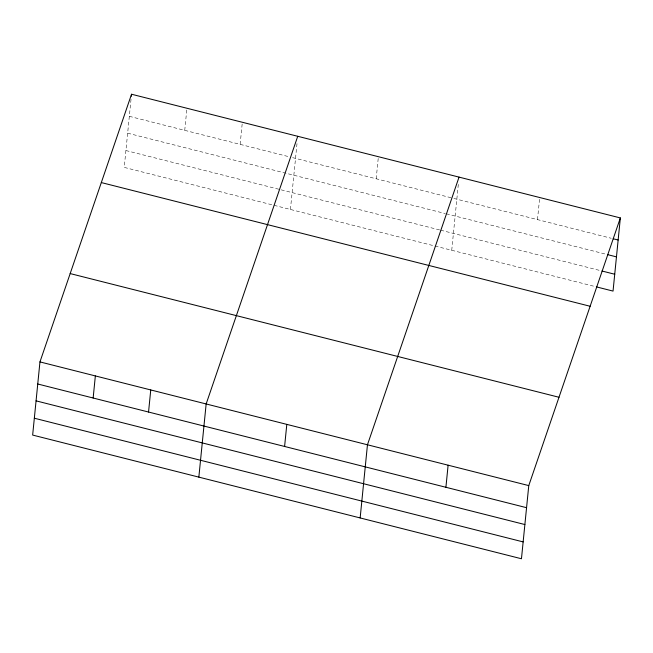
<?xml version="1.0" encoding="UTF-8"?>
<svg xmlns="http://www.w3.org/2000/svg" width="653" height="653" viewBox="0 0 653 653"><rect width="100%" height="100%" fill="white"/><g stroke="black" fill="none" stroke-linecap="round" stroke-linejoin="round"><path stroke-width="0.49" stroke-dasharray="3.27 2.45" d="M131.033 99.256L124.233 167.397L434.033 245.797M184.734 130.347L186.938 108.251M240.133 144.362L242.336 122.274M290.43 209.458L297.229 141.309M376.185 178.791L378.389 156.704M451.737 250.27L458.341 184.138M537.492 219.612L539.696 197.516M129.327 116.324L288.724 156.663M292.609 157.642L452.904 198.202M453.884 198.455L611.257 238.28M127.645 133.179L445.322 213.564M446.301 213.817L606.629 254.384M125.915 150.541L439.649 229.938M440.636 230.183L600.956 270.75M435.02 246.042L595.34 286.61"/><path stroke-width="0.98" d="M39.955 361.909L32.65 435.069L521.461 558.764L528.767 485.603L620.35 217.931L131.539 94.236L39.955 361.909L528.767 485.603M93.15 398.02L95.354 375.924M131.335 96.244L131.539 94.236M148.549 412.035L150.753 389.947M198.847 477.123L206.152 403.962L297.735 136.289M284.602 446.464L286.806 424.377M360.154 517.943L367.459 444.783L459.043 177.11M445.909 487.285L448.113 465.189M620.35 217.931L613.045 291.091L596.328 286.863M613.224 238.778L618.146 240.018M607.608 254.637L616.465 256.874M601.944 271.003L614.726 274.236M101.313 182.571L590.124 306.265M70.173 273.574L558.992 397.269M37.752 383.997L526.563 507.691M36.062 400.852L524.881 524.547M34.331 418.214L523.143 541.908"/></g></svg>
